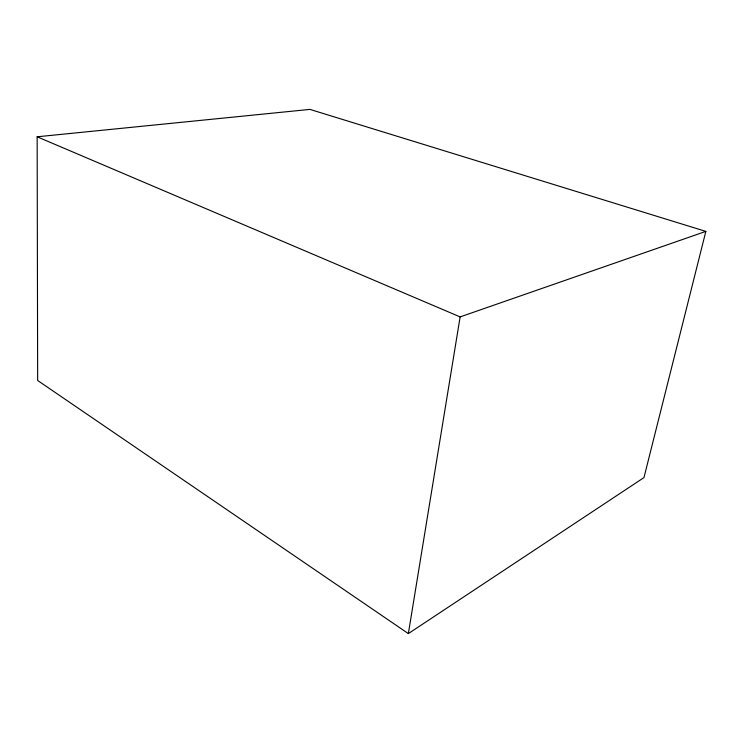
<?xml version="1.0" encoding="UTF-8"?>
<svg xmlns="http://www.w3.org/2000/svg" width="743" height="743" viewBox="0 0 743 743"><rect width="100%" height="100%" fill="white"/><g stroke="black" fill="none" stroke-linecap="round" stroke-linejoin="round"><path stroke-width="1.11" d="M408.353 633.603L460.131 316.908L705.85 231.389L643.977 477.573L408.353 633.603L37.652 380.49L37.15 136.786L309.952 109.397L705.85 231.389M37.15 136.786L460.131 316.908"/></g></svg>
